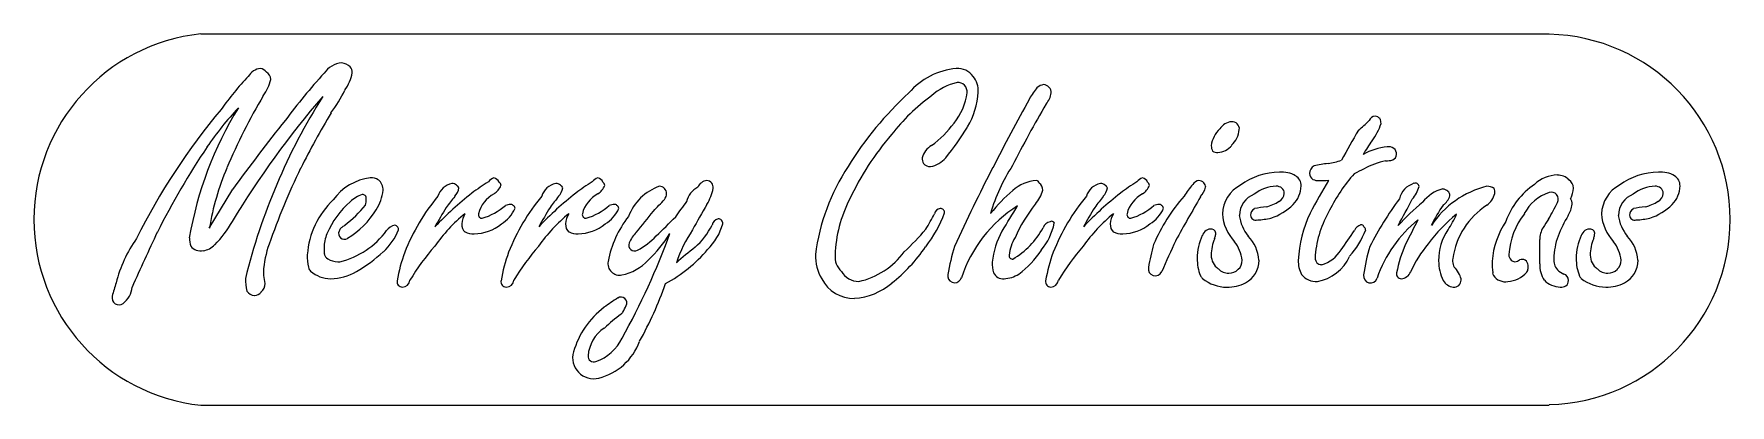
# Model space of a CAD drawing. Extents: x 0 to 16, y 0 to 3.5.
import ezdxf

# ---------------------------------------------------------------- set-up
doc = ezdxf.new("R2010")
doc.units = 0
doc.layers.get('0').update_dxf_attribs({"linetype": 'CONTINUOUS'})

msp = doc.modelspace()

# ---------------------------------------------------------------- linework, layer by layer
at = {"color": 3, "linetype": 'CONTINUOUS'}
for p, q in [((1.578, 3.532), (14.319, 3.532)), ((1.578, 0.019), (14.319, 0.019))]:
    msp.add_line(p, q, dxfattribs=at)
at = {"color": 1, "linetype": 'CONTINUOUS'}
for p, q in [((1.659, 1.692), (1.881, 2.062)), ((2.744, 1.507), (2.744, 1.486)), ((14.229, 1.355), (14.229, 1.585)), ((13.439, 1.303), (13.469, 1.255)), ((14.119, 1.312), (14.119, 1.343))]:
    msp.add_line(p, q, dxfattribs=at)
at = {"color": 3, "linetype": 'CONTINUOUS'}
for centre, radius, start, end in [((1.769, 1.775), 1.767, 96.196, 263.804), ((14.275, 1.776), 1.753, 271.4648, 88.5352)]:
    msp.add_arc(centre, radius, start, end, dxfattribs=at)
at = {"color": 1, "linetype": 'CONTINUOUS'}
for centre, radius, start, end in [((2.929, 3.035), 0.223, 94.9353, 146.1696), ((2.894, 3.117), 0.141, 46.6581, 83.5423), ((2.935, 3.17), 0.075, 354.6017, 41.3838), ((4.157, 1.118), 2.929, 136.6239, 144.5523), ((2.162, 3.05), 0.156, 96.9001, 149.3289), ((2.131, 3.124), 0.0813, 32.7221, 81.4012), ((1.845, 3.187), 0.404, 323.438, 347.7654), ((2.16, 3.098), 0.0806, 2.159, 60.2891), ((6.934, -0.65), 5.663, 137.7211, 143.5571), ((2.596, 3.245), 0.422, 324.5963, 348.8687), ((8.778, 2.539), 0.668, 95.2565, 139.5778), ((8.847, 2.54), 0.545, 102.8448, 132.0406), ((8.728, 3.022), 0.183, 35.782, 93.6097), ((8.731, 2.974), 0.0976, 48.7691, 92.9534), ((8.723, 2.984), 0.0961, 353.911, 41.1032), ((8.709, 2.993), 0.216, 357.0783, 39.0275), ((9.566, 2.92), 0.134, 100.8514, 128.8569), ((9.536, 2.981), 0.072, 37.0858, 86.5434), ((6.812, 0.182), 5.403, 149.2279, 157.351), ((9.254, -2.68), 8.609, 139.257, 148.9773), ((7.672, -0.173), 5.839, 147.7966, 166.2257), ((1.937, 3.463), 1.104, 322.1498, 335.2299), ((10.46, 0.578), 3.246, 132.4511, 148.4482), ((9.56, 1.458), 1.836, 125.9531, 142.4144), ((8.272, 3.038), 0.55, 320.4865, 353.3877), ((8.159, 3.036), 0.768, 329.8732, 355.9305), ((23.949, -5.219), 16.662, 150.7733, 153.3085), ((10.985, 1.918), 1.868, 143.6209, 147.6361), ((9.426, 2.996), 0.189, 317.2132, 353.0074), ((9.54, 2.973), 0.0744, 0.3901, 43.5968), ((6.603, -1.221), 6.297, 140.1214, 153.4291), ((4.91, 1.01), 3.49, 148.5062, 170.2246), ((4.366, 0.586), 3.311, 137.2629, 145.4957), ((10.804, -1.911), 9.272, 149.5698, 153.2689), ((18.287, -2.251), 10.113, 149.5898, 153.3466), ((12.681, 2.685), 0.069, 96.4967, 158.2434), ((12.664, 2.677), 0.0769, 43.0769, 83.2657), ((12.616, 2.683), 0.114, 0.2801, 23.8671), ((17.592, -9.416), 19.458, 141.4341, 143.8497), ((10.163, 0.813), 2.712, 139.3783, 154.8569), ((7.927, 3.244), 0.949, 305.8836, 324.1164), ((6.316, 4.194), 2.944, 321.4111, 328.377), ((11.375, 2.445), 0.251, 131.734, 173.4224), ((11.33, 2.558), 0.143, 95.2126, 148.7894), ((11.325, 2.634), 0.0664, 352.8138, 96.9766), ((11.145, 2.654), 0.247, 314.3088, 353.6473), ((17.861, -0.574), 6.226, 149.1436, 152.1255), ((11.24, 4.117), 1.968, 310.4298, 314.3889), ((12.152, 2.88), 0.611, 323.9597, 341.2414), ((7.808, -1.668), 7.424, 146.2027, 153.4178), ((8.579, 2.309), 0.191, 119.8297, 165.1189), ((11.231, 2.472), 0.105, 179.3208, 208.2748), ((11.186, 2.496), 0.0875, 236.945, 271.7026), ((11.176, 2.591), 0.183, 274.1461, 321.303), ((13.678, 1.772), 1.276, 144.0338, 151.0135), ((12.845, 1.892), 0.573, 95.7527, 119.5618), ((12.806, 2.393), 0.0707, 357.0088, 105.2341), ((4.065, 1.299), 2.437, 156.7178, 170.7073), ((8.363, -0.573), 6.492, 154.1226, 160.9915), ((9.351, 1.188), 1.982, 146.7146, 172.6051), ((8.536, 2.366), 0.142, 183.084, 204.9449), ((8.473, 2.363), 0.0868, 220.8358, 270.5459), ((8.425, 2.527), 0.256, 281.0156, 318.8158), ((23.265, -5.077), 15.989, 152.6614, 155.6269), ((10.68, 1.357), 1.707, 147.041, 163.8179), ((12.136, 2.211), 0.0813, 118.0593, 179.7341), ((13.041, -2.641), 5.013, 99.3156, 100.8521), ((12.128, 3.023), 0.724, 278.0427, 288.4392), ((13.008, 1.272), 1.075, 114.0704, 119.5967), ((12.913, 1.631), 0.712, 101.255, 118.8539), ((12.766, 2.613), 0.284, 271.4829, 285.1467), ((12.815, 2.395), 0.0613, 294.2725, 355.2581), ((3.24, 1.671), 0.502, 96.7909, 144.6208), ((3.186, 2.029), 0.141, 60.2707, 92.4651), ((3.162, 2.049), 0.14, 0.9029, 47.2899), ((3.986, 1.946), 0.174, 101.3088, 163.6948), ((3.949, 2.048), 0.0683, 48.2676, 87.9236), ((3.971, 2.056), 0.0499, 22.4074, 61.6816), ((6.139, -0.696), 3.376, 123.0873, 126.2998), ((4.403, 2.037), 0.143, 112.4236, 138.2348), ((4.328, 2.097), 0.0755, 24.9324, 75.063), ((4.261, 2.159), 0.166, 302.3807, 338.0087), ((4.363, 2.088), 0.0531, 9.2232, 50.1593), ((4.967, 1.946), 0.174, 101.3083, 163.6944), ((4.931, 2.048), 0.0683, 48.2676, 87.9236), ((4.953, 2.056), 0.0499, 22.4074, 61.6816), ((7.12, -0.696), 3.376, 123.0873, 126.2997), ((5.384, 2.037), 0.143, 112.4238, 138.2353), ((5.31, 2.097), 0.0755, 24.9324, 75.063), ((5.242, 2.159), 0.166, 302.3811, 338.0087), ((5.344, 2.088), 0.0531, 9.2232, 50.1597), ((6.076, 1.629), 0.489, 109.5053, 159.1), ((5.909, 2.025), 0.0656, 40.1519, 87.2484), ((6.368, 2.044), 0.0993, 94.6859, 158.7569), ((6.356, 2.075), 0.0684, 41.1522, 86.7681), ((6.318, 2.072), 0.102, 359.626, 28.4001), ((9.507, 1.746), 0.399, 94.7796, 130.1267), ((9.474, 2.119), 0.0245, 1.5035, 90.4263), ((9.458, 2.054), 0.0769, 359.5435, 57.7983), ((10.113, 1.946), 0.174, 101.3077, 163.6939), ((10.077, 2.048), 0.0683, 48.2676, 87.9236), ((10.098, 2.056), 0.0499, 22.4074, 61.6797), ((12.266, -0.696), 3.376, 123.0873, 126.2996), ((10.53, 2.037), 0.143, 112.4234, 138.2343), ((10.456, 2.097), 0.0755, 24.9321, 75.063), ((10.388, 2.159), 0.166, 302.3811, 338.0097), ((10.49, 2.088), 0.0531, 9.2226, 50.1582), ((11.498, 1.602), 0.743, 137.3034, 147.9135), ((11.014, 2.074), 0.0694, 94.2937, 152.8747), ((11.007, 2.079), 0.0643, 40.5648, 88.6928), ((11.013, 2.079), 0.06, 1.5625, 44.6163), ((11.553, 1.817), 0.321, 117.8788, 178.1246), ((11.774, 1.596), 0.627, 90.4134, 126.3204), ((11.757, 1.72), 0.371, 92.7293, 127.2572), ((11.741, 2.007), 0.0832, 50.5509, 91.2783), ((11.793, 1.972), 0.252, 58.942, 95.4024), ((11.712, 2.1), 0.263, 315.6002, 358.5552), ((11.866, 2.095), 0.109, 358.824, 57.9623), ((12.122, 2.212), 0.0679, 180.9463, 238.5633), ((17.929, -1.264), 6.637, 149.0859, 152.1696), ((12.142, 2.287), 0.144, 247.3008, 270.8389), ((12.122, 4.413), 2.27, 270.5698, 272.8605), ((13.616, 1.188), 1.529, 138.1682, 153.8155), ((13.103, 1.921), 0.206, 107.4944, 166.0788), ((12.853, 2.139), 0.241, 315.0026, 347.8511), ((13.055, 2.086), 0.034, 4.2902, 114.0093), ((13.946, 1.229), 0.888, 104.1487, 146.5301), ((13.713, 1.902), 0.189, 62.6407, 85.4135), ((14.584, 1.514), 0.718, 124.2227, 160.149), ((14.406, 1.866), 0.331, 91.7294, 133.0518), ((14.396, 2.041), 0.155, 45.5984, 89.8448), ((14.452, 2.072), 0.0954, 359.9449, 56.6643), ((15.134, 1.817), 0.321, 117.8783, 178.1241), ((15.355, 1.596), 0.627, 90.4134, 126.3204), ((15.337, 1.72), 0.371, 92.7293, 127.2572), ((15.321, 2.007), 0.0832, 50.5528, 91.2783), ((15.374, 1.972), 0.252, 58.942, 95.4024), ((15.293, 2.1), 0.263, 315.6005, 358.5559), ((15.446, 2.095), 0.109, 358.8241, 57.9632), ((3.385, 1.383), 0.802, 133.7182, 175.795), ((3.515, 1.332), 0.805, 130.5579, 157.5518), ((3.179, 1.756), 0.265, 106.3796, 135.0589), ((3.108, 1.977), 0.0342, 352.0173, 96.7631), ((2.865, 1.974), 0.277, 346.6102, 359.5765), ((2.934, 2.08), 0.368, 324.8671, 355.5181), ((5.288, 0.769), 1.913, 140.1526, 158.6431), ((6.451, -0.863), 3.699, 128.6655, 135.9984), ((22.123, -12.204), 23.039, 141.9565, 142.2865), ((3.871, 2.096), 0.148, 316.7366, 351.7521), ((4.492, 1.757), 0.298, 118.4649, 165.997), ((6.269, 0.769), 1.913, 140.1526, 158.643), ((7.432, -0.863), 3.699, 128.6654, 135.9984), ((23.086, -12.189), 23.016, 141.9562, 142.2866), ((4.852, 2.096), 0.148, 316.7364, 351.7522), ((5.473, 1.757), 0.298, 118.4649, 165.9971), ((3.962, 3.736), 2.669, 315.186, 318.4425), ((5.89, 2.023), 0.0898, 320.0249, 359.593), ((5.92, 2.022), 0.0598, 0.7168, 48.9967), ((8.307, 0.283), 2.708, 142.1584, 145.8829), ((6.368, 1.897), 0.205, 116.938, 166.8922), ((5.986, 2.15), 0.441, 328.2216, 349.6984), ((8.827, 1.394), 1.256, 152.9371, 177.8919), ((10.257, 0.88), 1.544, 130.6969, 141.9262), ((9.183, 2.155), 0.366, 320.0735, 343.8754), ((11.415, 0.769), 1.913, 140.1526, 158.6431), ((12.578, -0.863), 3.699, 128.6655, 135.9985), ((28.27, -12.219), 23.064, 141.9568, 142.2864), ((9.998, 2.096), 0.148, 316.7369, 351.7523), ((10.619, 1.757), 0.298, 118.4646, 165.9968), ((12.207, 0.837), 1.771, 139.1061, 156.628), ((27.344, -7.509), 18.883, 149.7941, 151.2459), ((10.863, 2.137), 0.217, 318.0428, 344.8684), ((11.615, 1.807), 0.224, 111.7631, 178.2409), ((11.56, 2.261), 0.376, 283.1341, 303.3969), ((11.717, 2.032), 0.0991, 300.4413, 354.5733), ((11.755, 2.024), 0.061, 358.7076, 50.5015), ((15.827, -0.16), 3.618, 143.9231, 152.3352), ((9.417, 3.733), 4.015, 329.8992, 333.9368), ((14.492, 0.258), 2.167, 129.1656, 137.6207), ((13.397, 1.727), 0.347, 103.8218, 142.4528), ((13.312, 1.999), 0.0647, 41.3644, 87.6923), ((13.206, 2.061), 0.186, 307.0019, 340.2563), ((13.321, 1.997), 0.0598, 1.0982, 48.254), ((13.618, 2.067), 0.192, 305.2186, 346.0075), ((13.571, 2.023), 0.234, 359.5509, 11.6346), ((14.448, 1.638), 0.413, 108.3945, 152.2022), ((12.01, 3.134), 2.671, 329.5135, 333.3845), ((14.339, 1.967), 0.066, 333.3845, 108.3945), ((14.201, 2.114), 0.35, 336.4994, 353.196), ((14.417, 1.916), 0.119, 1.3732, 29.2814), ((15.196, 1.807), 0.224, 111.764, 178.2417), ((15.141, 2.261), 0.376, 283.1341, 303.3968), ((15.298, 2.032), 0.0991, 300.4413, 354.5733), ((15.335, 2.024), 0.061, 358.7063, 50.5027), ((2.234, 2.649), 1.165, 307.2562, 320.6358), ((2.555, 2.279), 0.795, 300.9865, 328.8748), ((16.032, -5.313), 14.111, 149.3058, 150.1672), ((5.081, 0.607), 1.584, 129.4566, 144.6311), ((4.24, 1.724), 0.196, 147.3891, 176.7952), ((4.236, 1.82), 0.0335, 165.8921, 273.6739), ((4.063, 2.364), 0.603, 286.8011, 310.7437), ((4.235, 2.025), 0.345, 302.2896, 335.3133), ((4.508, 1.781), 0.136, 91.1805, 111.899), ((4.512, 1.897), 0.0213, 33.8782, 109.8768), ((4.506, 1.874), 0.0424, 9.5264, 55.9602), ((6.062, 0.607), 1.584, 129.4566, 144.631), ((17.013, -5.313), 14.111, 149.3058, 150.1672), ((5.221, 1.724), 0.196, 147.3889, 176.7948), ((5.217, 1.82), 0.0335, 165.8921, 273.6739), ((5.045, 2.364), 0.603, 286.801, 310.7436), ((5.216, 2.025), 0.345, 302.2895, 335.3132), ((6.418, 1.188), 1.009, 142.4013, 169.0898), ((5.489, 1.781), 0.136, 91.1812, 111.8997), ((5.493, 1.897), 0.0213, 33.8772, 109.8723), ((5.487, 1.874), 0.0424, 9.5264, 55.9602), ((0.757, 5.802), 6.448, 319.9481, 322.2503), ((-0.928, 8.695), 9.82, 313.9048, 315.4146), ((12.557, -1.733), 7.192, 149.491, 151.6868), ((6.479, 1.712), 0.0701, 100.9837, 171.9932), ((6.47, 1.739), 0.0415, 352.2964, 95.6718), ((7.437, 2.278), 1.25, 322.4204, 339.3723), ((6.334, 2.941), 2.444, 329.0202, 332.9601), ((8.572, 1.815), 0.0638, 96.3477, 166.4398), ((8.57, 1.842), 0.0363, 353.2154, 97.9322), ((9.987, 0.819), 1.287, 122.4864, 161.695), ((-1.225, 8.216), 12.269, 327.7345, 329.0436), ((10.549, 1.052), 1.39, 141.3508, 156.6735), ((11.208, 0.607), 1.584, 129.4566, 144.6311), ((22.156, -5.312), 14.108, 149.3056, 150.1672), ((10.367, 1.724), 0.196, 147.3892, 176.7955), ((10.363, 1.82), 0.0335, 165.8921, 273.6709), ((10.191, 2.364), 0.603, 286.8008, 310.7435), ((10.362, 2.025), 0.345, 302.2897, 335.3133), ((10.635, 1.781), 0.136, 91.1805, 111.8993), ((10.639, 1.897), 0.0213, 33.8782, 109.8768), ((10.633, 1.874), 0.0424, 9.5258, 55.9598), ((11.633, 1.846), 0.401, 182.5715, 224.4203), ((11.781, 1.867), 0.394, 187.6999, 219.1949), ((11.566, 1.817), 0.0688, 118.4075, 181.8524), ((11.544, 1.816), 0.0471, 180.9018, 290.5583), ((11.853, 0.103), 1.804, 96.5854, 100.1933), ((11.551, 2.364), 0.592, 271.0001, 283.6272), ((11.514, 2.315), 0.555, 288.4719, 313.9924), ((13.096, 1.338), 1.149, 154.384, 177.4889), ((13.137, 1.341), 1.034, 149.7345, 174.6246), ((13.867, 0.811), 1.244, 129.371, 160.8137), ((25.28, -4.577), 13.754, 152.5102, 153.5877), ((14.435, 0.609), 1.569, 129.1901, 143.3985), ((14.39, 1.158), 1.311, 144.8741, 154.6897), ((12.491, 2.256), 1.046, 326.4666, 335.6754), ((14.128, 1.3), 0.729, 123.1891, 171.5594), ((14.64, 1.4), 0.703, 142.2809, 176.4951), ((16.605, 0.288), 2.736, 146.9627, 148.9707), ((15.66, 1.12), 1.353, 149.1995, 158.3983), ((14.193, 1.981), 0.349, 331.178, 349.7363), ((15.214, 1.846), 0.401, 182.5714, 224.4206), ((15.362, 1.867), 0.394, 187.6997, 219.1947), ((15.147, 1.817), 0.0688, 118.4069, 181.851), ((15.125, 1.816), 0.0471, 180.9024, 290.5585), ((15.433, 0.103), 1.804, 96.5856, 100.1932), ((15.131, 2.364), 0.592, 271.0005, 283.6272), ((15.095, 2.315), 0.555, 288.4719, 313.9923), ((31.062, -12.326), 33.002, 154.9376, 155.9277), ((0.982, 2.26), 1.027, 315.1556, 330.655), ((3.099, 1.505), 0.355, 157.6845, 179.6499), ((2.936, 1.644), 0.055, 157.3552, 300.9865), ((3.111, 1.571), 0.245, 153.7411, 157.3552), ((2.941, 1.655), 0.055, 123.3084, 153.7411), ((2.706, 2.135), 0.782, 283.8955, 323.5089), ((2.654, 2.091), 0.467, 303.3084, 307.6301), ((2.936, 1.878), 0.549, 312.0655, 338.6271), ((3.455, 1.575), 0.154, 106.3342, 141.6026), ((3.396, 1.668), 0.0565, 36.588, 73.715), ((3.419, 1.683), 0.0286, 348.3712, 40.4057), ((4.141, 1.728), 0.0969, 176.2036, 228.1041), ((4.155, 1.831), 0.191, 245.5063, 271.9413), ((4.151, 2.068), 0.429, 271.4526, 308.702), ((5.122, 1.728), 0.0969, 176.2036, 228.1041), ((5.137, 1.831), 0.191, 245.5063, 271.9413), ((5.132, 2.068), 0.429, 271.4526, 308.7021), ((-0.435, 3.988), 6.86, 330.9082, 340.007), ((5.907, 1.442), 0.301, 135.3523, 158.2303), ((5.368, 2.109), 0.709, 298.3592, 316.3787), ((4.967, 2.283), 1.225, 313.168, 328.437), ((7.237, 0.988), 1.224, 145.706, 162.0819), ((5.808, 2.017), 0.67, 311.1222, 333.8653), ((5.986, 1.879), 0.544, 314.5486, 344.566), ((6.771, 3.071), 2.162, 312.2453, 320.0678), ((9.812, 1.297), 0.759, 150.9489, 174.3546), ((9.608, 1.396), 0.395, 148.3064, 173.8653), ((8.827, 2.097), 0.816, 301.3764, 330.6016), ((9.067, 1.863), 0.589, 320.2632, 347.9564), ((9.618, 1.672), 0.0838, 99.5657, 162.9178), ((9.618, 1.731), 0.0273, 20.0973, 121.0136), ((10.268, 1.728), 0.0969, 176.2037, 228.1046), ((10.282, 1.831), 0.191, 245.5063, 271.9407), ((10.278, 2.068), 0.429, 271.4527, 308.702), ((11.486, 1.412), 0.493, 154.5352, 180.4938), ((11.125, 1.598), 0.0873, 84.5129, 162.8691), ((11.122, 1.639), 0.0471, 347.7654, 75.9768), ((11.012, 1.654), 0.157, 338.2646, 350.9859), ((11.21, 1.364), 0.367, 3.89, 43.6303), ((9.075, 3.888), 4.062, 323.7997, 326.9227), ((11.805, 1.981), 0.837, 318.5795, 338.7281), ((12.564, 1.635), 0.0926, 106.6024, 156.6433), ((12.545, 1.702), 0.0228, 7.4963, 110.5306), ((12.555, 1.678), 0.0295, 358.4716, 64.8282), ((13.768, 1.397), 0.494, 145.2849, 181.3944), ((14.553, 1.323), 0.776, 145.9883, 175.6378), ((14.449, 1.585), 0.22, 148.9707, 180), ((15.055, 1.382), 0.694, 160.1251, 178.045), ((15.067, 1.412), 0.493, 154.5353, 180.4939), ((14.705, 1.598), 0.0873, 84.5128, 162.8699), ((14.702, 1.639), 0.0471, 347.7645, 75.9757), ((14.593, 1.654), 0.157, 338.2646, 350.9853), ((14.791, 1.364), 0.367, 3.89, 43.6303), ((2.08, 0.831), 1.347, 145.4229, 165.1646), ((1.73, 1.603), 0.259, 180.2384, 198.0512), ((1.578, 1.599), 0.121, 218.7838, 281.2553), ((1.576, 1.661), 0.183, 277.8956, 316.8741), ((3.07, 1.229), 0.901, 159.7301, 176.8296), ((2.896, 1.476), 0.152, 176.2775, 190.6122), ((2.811, 1.46), 0.066, 190.6122, 240.3198), ((2.325, 2.531), 1.443, 300.119, 312.6891), ((5.084, 0.899), 1.677, 160.261, 169.7878), ((5.576, -0.021), 2.362, 139.1504, 148.8365), ((6.066, 0.899), 1.677, 160.261, 169.7877), ((6.558, -0.021), 2.362, 139.1504, 148.8364), ((5.678, 1.533), 0.055, 158.2303, 298.3592), ((5.281, 2.425), 1.433, 298.7458, 319.324), ((8.24, -1.049), 3.244, 127.8633, 131.9322), ((7.816, 1.433), 0.43, 178.5912, 210.759), ((7.645, 1.886), 0.713, 282.142, 324.3422), ((7.109, 2.425), 1.601, 308.5213, 325.3974), ((10.7, 0.896), 2.094, 162.63, 170.1673), ((8.799, 1.947), 0.856, 306.3854, 327.4579), ((11.211, 0.899), 1.677, 160.261, 169.788), ((11.703, -0.021), 2.362, 139.1503, 148.8364), ((13.371, 0.794), 2.888, 165.0335, 169.4781), ((24.475, -4.776), 15.087, 155.105, 156.3239), ((11.476, 1.448), 0.35, 155.0591, 181.625), ((11.046, 1.341), 0.375, 7.3826, 36.7572), ((12.072, 1.664), 0.331, 286.7772, 328.0404), ((14.342, 1.009), 1.793, 163.4418, 172.262), ((14.11, 1.034), 1.256, 156.159, 169.0825), ((14.017, 0.833), 1.102, 139.8087, 156.1312), ((13.997, 1.439), 0.06, 175.6252, 231.8824), ((15.057, 1.448), 0.35, 155.0591, 181.625), ((14.627, 1.341), 0.375, 7.3826, 36.7572), ((3.13, 1.429), 0.545, 178.7633, 191.1978), ((2.66, 1.336), 0.066, 191.1978, 228.5803), ((2.807, 1.503), 0.288, 228.5803, 269.8666), ((2.885, 1.59), 0.216, 240.3198, 267.1394), ((2.794, 1.733), 0.518, 271.3373, 299.527), ((2.878, 1.44), 0.066, 267.1394, 283.8955), ((5.536, 1.358), 0.11, 169.0898, 281.6043), ((5.464, 1.705), 0.464, 281.6043, 317.2482), ((7.757, 1.421), 0.186, 174.2295, 227.3132), ((7.794, 1.375), 0.186, 209.0579, 270.3338), ((9.41, 1.362), 0.353, 178.4181, 195.038), ((9.248, 1.433), 0.0324, 171.0787, 276.3514), ((10.597, 1.309), 0.066, 169.4781, 336.3239), ((11.417, 1.4), 0.424, 178.9993, 201.6948), ((11.29, 1.44), 0.165, 180.6357, 233.477), ((11.282, 1.388), 0.12, 222.0185, 273.8853), ((11.299, 1.38), 0.112, 265.6833, 317.3497), ((11.309, 1.386), 0.109, 311.5215, 1.7168), ((11.331, 1.391), 0.246, 299, 359.596), ((12.218, 1.38), 0.27, 178.1278, 207.4811), ((12.211, 1.422), 0.105, 171.1122, 212.3753), ((12.165, 1.406), 0.0582, 223.39, 272.9877), ((12.055, 1.594), 0.413, 280.3024, 336.0981), ((13.678, 1.378), 0.404, 179.0499, 206.5475), ((13.519, 1.384), 0.114, 168.5018, 225.5996), ((14.71, 1.376), 0.931, 179.6145, 186.5802), ((14.003, 1.432), 0.0583, 223.5184, 262.2079), ((13.921, 1.629), 0.265, 286.1857, 296.6386), ((14.064, 1.343), 0.055, 0, 116.6386), ((14.064, 1.312), 0.055, 318.9731, 360), ((14.518, 1.351), 0.289, 179.2288, 211.5088), ((14.501, 1.393), 0.14, 174.6969, 221.5843), ((14.516, 1.409), 0.162, 222.4096, 248.5151), ((14.998, 1.4), 0.424, 178.9993, 202.1147), ((14.871, 1.44), 0.165, 180.6355, 233.4774), ((14.863, 1.388), 0.12, 222.0172, 273.8835), ((14.88, 1.38), 0.112, 265.6815, 317.3475), ((14.889, 1.386), 0.109, 311.5215, 1.7164), ((14.912, 1.391), 0.246, 299, 359.596), ((2.321, 0.661), 1.626, 161.5267, 166.1677), ((0.713, 1.155), 0.218, 307.3541, 354.893), ((2.43, 1.209), 0.429, 178.8274, 194.9319), ((2.079, 1.172), 0.108, 309.2943, 359.3102), ((2.4, 1.274), 0.229, 178.8481, 187.4787), ((1.58, 1.091), 0.613, 7.4369, 14.4782), ((3.485, 1.187), 0.052, 169.7593, 267.5803), ((3.482, 1.209), 0.0733, 270.4729, 353.9614), ((4.466, 1.187), 0.052, 169.7596, 267.5804), ((4.464, 1.209), 0.0733, 270.4729, 353.9614), ((2.706, 2.308), 3.457, 330.8211, 340.7543), ((7.746, 1.365), 0.336, 206.9634, 271.584), ((7.72, 1.619), 0.59, 273.4695, 310.9266), ((8.701, 1.243), 0.066, 170.1673, 326.7655), ((8.681, 1.256), 0.0898, 326.7655, 339.0105), ((9.159, 1.314), 0.0999, 205.9396, 275.1587), ((9.157, 1.494), 0.279, 272.2217, 302.4616), ((9.612, 1.187), 0.052, 169.7596, 267.5784), ((9.609, 1.209), 0.0733, 270.4743, 353.9633), ((11.085, 1.268), 0.066, 201.6948, 231.7559), ((11.276, 1.51), 0.375, 231.7559, 269.5798), ((11.278, 1.52), 0.385, 269.2424, 296.589), ((12.117, 1.365), 0.177, 218.3946, 273.859), ((12.63, 1.241), 0.066, 172.262, 340.8137), ((12.924, 1.262), 0.0479, 169.1773, 265.0586), ((12.913, 1.32), 0.105, 273.8218, 337.2874), ((13.431, 1.269), 0.135, 211.9611, 262.2635), ((13.414, 1.223), 0.0877, 269.9325, 305.7894), ((13.412, 1.205), 0.0748, 314.8783, 356.9257), ((13.381, 1.197), 0.106, 2.1631, 33.2625), ((13.839, 1.276), 0.055, 186.5802, 212.6625), ((13.903, 1.317), 0.131, 212.6625, 281.1653), ((13.913, 1.444), 0.256, 273.4392, 318.9731), ((14.429, 1.356), 0.22, 224.72, 268.6002), ((14.424, 1.249), 0.114, 269.5059, 297.7062), ((14.443, 1.203), 0.0576, 355.3643, 76.3212), ((14.434, 1.199), 0.0668, 310.3508, 358.8058), ((14.656, 1.261), 0.055, 202.1147, 231.1623), ((14.857, 1.51), 0.375, 231.1623, 269.5798), ((14.859, 1.52), 0.385, 269.2429, 296.5895), ((0.806, 1.034), 0.066, 166.1677, 307.3541), ((2.088, 1.139), 0.0832, 209.2561, 269.558), ((2.086, 1.131), 0.0754, 271.6541, 325.3598), ((7.725, -2.369), 4.055, 122.9641, 125.1908), ((5.549, 0.986), 0.055, 333.3643, 122.9641), ((-0.435, 3.988), 6.75, 332.7742, 333.3643), ((5.891, 0.291), 0.824, 127.5475, 163.6997), ((6.415, -0.316), 1.476, 125.8491, 133.884), ((5.518, 0.925), 0.055, 305.8491, 332.7742), ((5.585, 0.459), 0.348, 123.9071, 175.509), ((5.164, 0.844), 0.439, 289.7168, 334.1928), ((5.29, 0.467), 0.198, 163.6997, 284.3879), ((5.293, 0.482), 0.055, 175.509, 289.7168), ((5.2, 0.817), 0.56, 284.3879, 339.6671)]:
    msp.add_arc(centre, radius, start, end, dxfattribs=at)

doc.saveas('drawing.dxf')
